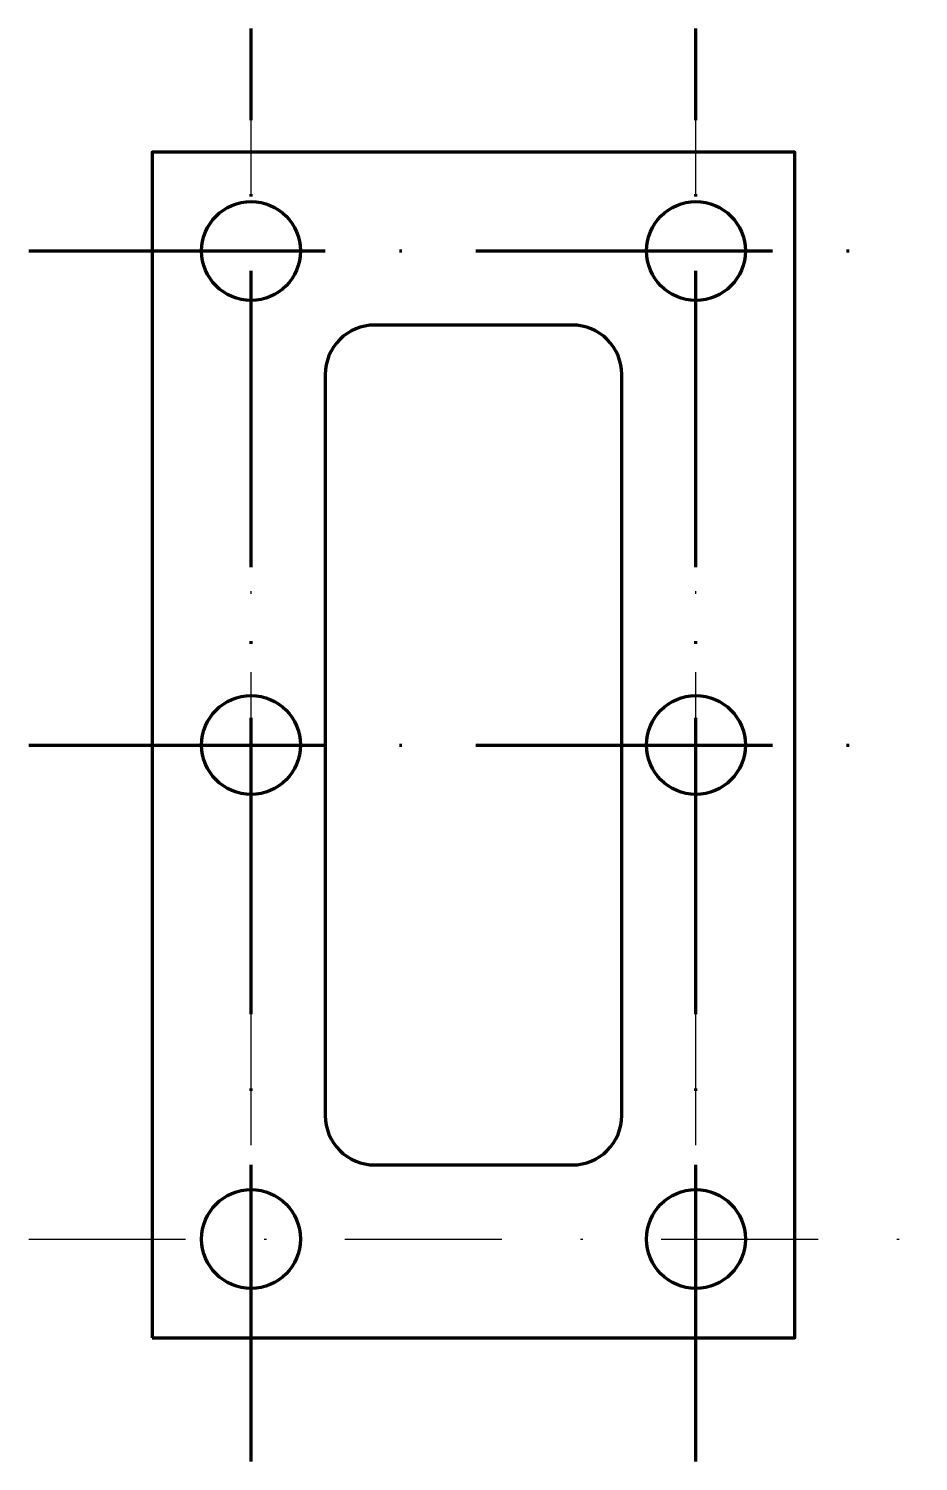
# Model space of a CAD drawing. Header units: millimetres. Extents: x 95 to 131, y 95 to 153.
import ezdxf

# ---------------------------------------------------------------- set-up
doc = ezdxf.new("R2010")
doc.units = ezdxf.units.MM
doc.linetypes.add('ACAD_ISO10W100', pattern=[18, 12, -3, 0, -3])
doc.linetypes.add('ČERCHOVANÁ2', pattern=[12.7, 6.35, -3.175, 0, -3.175])
doc.layers.add('1-Osy', color=10, linetype='ČERCHOVANÁ2')
doc.layers.add('2-Obrysy', color=170, linetype='Continuous', lineweight=100)

msp = doc.modelspace()

# ---------------------------------------------------------------- linework, layer by layer
at = {"layer": '1-Osy'}
for p, q in [((104, 95), (104, 153)), ((122, 95), (122, 153)), ((95, 104), (131, 104))]:
    msp.add_line(p, q, dxfattribs=at)
at = {"layer": '2-Obrysy', "linetype": 'ACAD_ISO10W100'}
for p, q in [((104, 95), (104, 153)), ((122, 95), (122, 153)), ((95, 144), (131, 144)), ((95, 124), (131, 124))]:
    msp.add_line(p, q, dxfattribs=at)
at = {"layer": '2-Obrysy'}
msp.add_lwpolyline([(100, 100), (126, 100), (126, 148), (100, 148)], close=True, dxfattribs=at)
msp.add_lwpolyline([(100, 100), (126, 100), (126, 148), (100, 148)], close=True, dxfattribs=at)
msp.add_lwpolyline([(107, 109, 0.414214), (109, 107), (117, 107, 0.414214), (119, 109), (119, 139, 0.414214), (117, 141), (109, 141, 0.414214), (107, 139)], format="xyb", close=True, dxfattribs=at)
for centre in [(104, 144), (122, 144), (104, 124), (122, 124), (104, 104), (104, 104), (122, 104), (122, 104)]:
    msp.add_circle(centre, 2, dxfattribs=at)

doc.saveas('drawing.dxf')
